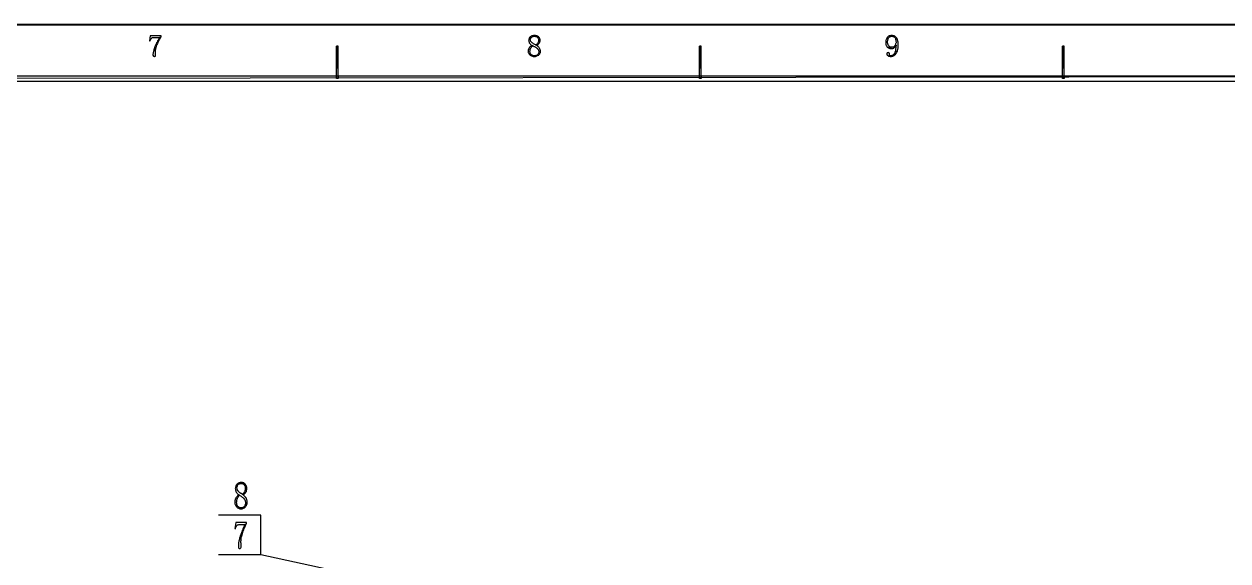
# Model space of a CAD drawing. Extents: x -15.4 to 0.8, y 0.3 to 11.8.
# Drawn here: x -7.247 to -3.113, y 9.778 to 11.624 of the extents above; entities that cross this region are included whole.
import ezdxf

# ---------------------------------------------------------------- set-up
doc = ezdxf.new("R2010")
doc.units = 0
doc.header["$MEASUREMENT"] = 0
doc.linetypes.add('AUSGEZOGEN', pattern=[0])
doc.layers.get('0').update_dxf_attribs({"linetype": 'AUSGEZOGEN'})

msp = doc.modelspace()

# ---------------------------------------------------------------- linework, layer by layer
for points in [[(0.2687, 11.6236), (-15.3829, 11.6211), (-15.3829, 11.6211), (-15.3846, 11.6236), (0.2687, 11.6236)], [(0.2662, 11.6211), (0.2687, 11.6236), (0.2687, 11.6236), (-15.3829, 11.6211), (0.2662, 11.6211)], [(-6.7763, 11.5836), (-6.8138, 11.5836), (-6.8138, 11.5836), (-6.8163, 11.5661), (-6.8163, 11.5661), (-6.8138, 11.5661), (-6.8138, 11.5661), (-6.8138, 11.5677), (-6.8138, 11.5677), (-6.8129, 11.5694), (-6.8129, 11.5694), (-6.8121, 11.5719), (-6.8121, 11.5719), (-6.8113, 11.5736), (-6.8113, 11.5736), (-6.8096, 11.5744), (-6.8096, 11.5744), (-6.8088, 11.5761), (-6.8088, 11.5761), (-6.8071, 11.5769), (-6.8071, 11.5769), (-6.8046, 11.5777), (-6.8046, 11.5777), (-6.7821, 11.5777), (-6.7821, 11.5777), (-6.7771, 11.5786), (-6.7771, 11.5786), (-6.7763, 11.5802), (-6.7763, 11.5836)], [(-6.7771, 11.5786), (-6.7821, 11.5777), (-6.7821, 11.5777), (-6.7846, 11.5727), (-6.7846, 11.5727), (-6.7854, 11.5702), (-6.7854, 11.5702), (-6.7871, 11.5686), (-6.7871, 11.5686), (-6.7888, 11.5661), (-6.7888, 11.5661), (-6.7896, 11.5636), (-6.7896, 11.5636), (-6.7904, 11.5611), (-6.7904, 11.5611), (-6.7921, 11.5594), (-6.7921, 11.5594), (-6.7929, 11.5569), (-6.7929, 11.5569), (-6.7946, 11.5536), (-6.7946, 11.5536), (-6.7954, 11.5511), (-6.7954, 11.5511), (-6.7971, 11.5477), (-6.7971, 11.5477), (-6.7979, 11.5461), (-6.7979, 11.5461), (-6.7979, 11.5444), (-6.7979, 11.5444), (-6.7988, 11.5436), (-6.7988, 11.5436), (-6.7996, 11.5419), (-6.7996, 11.5419), (-6.7996, 11.5402), (-6.7996, 11.5402), (-6.8004, 11.5394), (-6.8004, 11.5394), (-6.8004, 11.5377), (-6.8004, 11.5377), (-6.8013, 11.5369), (-6.8013, 11.5369), (-6.8013, 11.5344), (-6.8013, 11.5344), (-6.8021, 11.5319), (-6.8021, 11.5319), (-6.8029, 11.5302), (-6.8029, 11.5302), (-6.8029, 11.5277), (-6.8029, 11.5277), (-6.8038, 11.5261), (-6.8038, 11.5261), (-6.8038, 11.5219), (-6.8038, 11.5219), (-6.8046, 11.5202), (-6.8046, 11.5202), (-6.8046, 11.5169), (-6.8046, 11.5169), (-6.8029, 11.5136), (-6.8029, 11.5136), (-6.7996, 11.5119), (-6.7996, 11.5119), (-6.7979, 11.5119), (-6.7979, 11.5119), (-6.7963, 11.5127), (-6.7963, 11.5127), (-6.7963, 11.5136), (-6.7963, 11.5136), (-6.7954, 11.5152), (-6.7954, 11.5152), (-6.7954, 11.5361), (-6.7954, 11.5361), (-6.7946, 11.5377), (-6.7946, 11.5377), (-6.7946, 11.5402), (-6.7946, 11.5402), (-6.7938, 11.5419), (-6.7938, 11.5419), (-6.7938, 11.5444), (-6.7938, 11.5444), (-6.7929, 11.5461), (-6.7929, 11.5461), (-6.7921, 11.5486), (-6.7921, 11.5486), (-6.7904, 11.5536), (-6.7904, 11.5536), (-6.7896, 11.5544), (-6.7896, 11.5544), (-6.7888, 11.5561), (-6.7888, 11.5561), (-6.7879, 11.5577), (-6.7879, 11.5577), (-6.7871, 11.5594), (-6.7871, 11.5594), (-6.7863, 11.5619), (-6.7863, 11.5619), (-6.7838, 11.5669), (-6.7838, 11.5669), (-6.7829, 11.5694), (-6.7829, 11.5694), (-6.7821, 11.5711), (-6.7821, 11.5711), (-6.7804, 11.5727), (-6.7804, 11.5727), (-6.7796, 11.5744), (-6.7796, 11.5744), (-6.7788, 11.5769), (-6.7771, 11.5786)], [(-5.4938, 11.5844), (-5.4979, 11.5844), (-5.4979, 11.5844), (-5.5004, 11.5836), (-5.5004, 11.5836), (-5.5021, 11.5827), (-5.5021, 11.5827), (-5.5038, 11.5827), (-5.5038, 11.5827), (-5.5054, 11.5819), (-5.5054, 11.5819), (-5.5071, 11.5802), (-5.5071, 11.5802), (-5.5088, 11.5794), (-5.5088, 11.5794), (-5.5113, 11.5769), (-5.5113, 11.5769), (-5.5129, 11.5736), (-5.5129, 11.5736), (-5.5138, 11.5711), (-5.5138, 11.5711), (-5.5138, 11.5694), (-5.5138, 11.5694), (-5.5146, 11.5669), (-5.5146, 11.5669), (-5.5138, 11.5652), (-5.5138, 11.5652), (-5.5138, 11.5636), (-5.5138, 11.5636), (-5.5129, 11.5611), (-5.5129, 11.5611), (-5.5121, 11.5594), (-5.5121, 11.5594), (-5.5113, 11.5577), (-5.5113, 11.5577), (-5.5088, 11.5552), (-5.5088, 11.5552), (-5.5079, 11.5536), (-5.5079, 11.5536), (-5.5063, 11.5527), (-5.5063, 11.5527), (-5.5046, 11.5511), (-5.5046, 11.5511), (-5.5021, 11.5502), (-5.5021, 11.5502), (-5.5029, 11.5502), (-5.5029, 11.5502), (-5.5046, 11.5486), (-5.5046, 11.5486), (-5.4988, 11.5486), (-5.4988, 11.5486), (-5.4963, 11.5469), (-5.4963, 11.5469), (-5.4938, 11.5461), (-5.4938, 11.5461), (-5.4921, 11.5452), (-5.4921, 11.5452), (-5.4904, 11.5444), (-5.4904, 11.5444), (-5.4888, 11.5427), (-5.4888, 11.5427), (-5.4871, 11.5419), (-5.4871, 11.5419), (-5.4854, 11.5411), (-5.4854, 11.5411), (-5.4846, 11.5394), (-5.4846, 11.5394), (-5.4829, 11.5377), (-5.4829, 11.5377), (-5.4821, 11.5361), (-5.4821, 11.5361), (-5.4804, 11.5344), (-5.4804, 11.5344), (-5.4804, 11.5327), (-5.4804, 11.5327), (-5.4796, 11.5311), (-5.4796, 11.5311), (-5.4796, 11.5261), (-5.4796, 11.5261), (-5.4804, 11.5236), (-5.4804, 11.5236), (-5.4829, 11.5186), (-5.4829, 11.5186), (-5.4846, 11.5169), (-5.4846, 11.5169), (-5.4879, 11.5152), (-5.4879, 11.5152), (-5.4896, 11.5152), (-5.4896, 11.5152), (-5.4921, 11.5144), (-5.4921, 11.5144), (-5.5046, 11.5144), (-5.5046, 11.5144), (-5.5013, 11.5127), (-5.5013, 11.5127), (-5.4988, 11.5119), (-5.4988, 11.5119), (-5.4904, 11.5119), (-5.4904, 11.5119), (-5.4879, 11.5127), (-5.4879, 11.5127), (-5.4813, 11.5161), (-5.4813, 11.5161), (-5.4796, 11.5169), (-5.4796, 11.5169), (-5.4788, 11.5177), (-5.4788, 11.5177), (-5.4779, 11.5194), (-5.4779, 11.5194), (-5.4763, 11.5211), (-5.4763, 11.5211), (-5.4754, 11.5227), (-5.4754, 11.5227), (-5.4746, 11.5244), (-5.4746, 11.5244), (-5.4738, 11.5261), (-5.4738, 11.5261), (-5.4738, 11.5336), (-5.4738, 11.5336), (-5.4746, 11.5352), (-5.4746, 11.5352), (-5.4754, 11.5377), (-5.4754, 11.5377), (-5.4771, 11.5411), (-5.4771, 11.5411), (-5.4779, 11.5419), (-5.4779, 11.5419), (-5.4788, 11.5436), (-5.4788, 11.5436), (-5.4804, 11.5452), (-5.4804, 11.5452), (-5.4821, 11.5461), (-5.4821, 11.5461), (-5.4838, 11.5477), (-5.4838, 11.5477), (-5.4854, 11.5494), (-5.4854, 11.5494), (-5.4871, 11.5502), (-5.4871, 11.5502), (-5.4854, 11.5519), (-5.4854, 11.5519), (-5.4913, 11.5519), (-5.4913, 11.5519), (-5.4929, 11.5536), (-5.4929, 11.5536), (-5.4954, 11.5544), (-5.4954, 11.5544), (-5.4971, 11.5552), (-5.4971, 11.5552), (-5.4988, 11.5561), (-5.4988, 11.5561), (-5.5004, 11.5577), (-5.5004, 11.5577), (-5.5021, 11.5586), (-5.5021, 11.5586), (-5.5071, 11.5636), (-5.5071, 11.5636), (-5.5079, 11.5652), (-5.5079, 11.5652), (-5.5079, 11.5669), (-5.5079, 11.5669), (-5.5088, 11.5686), (-5.5088, 11.5686), (-5.5088, 11.5702), (-5.5088, 11.5702), (-5.5071, 11.5736), (-5.5071, 11.5736), (-5.5063, 11.5761), (-5.5063, 11.5761), (-5.5054, 11.5777), (-5.5054, 11.5777), (-5.5038, 11.5786), (-5.5038, 11.5786), (-5.5021, 11.5802), (-5.5021, 11.5802), (-5.5004, 11.5811), (-5.5004, 11.5811), (-5.4988, 11.5811), (-5.4988, 11.5811), (-5.4963, 11.5819), (-5.4963, 11.5819), (-5.4838, 11.5819), (-5.4838, 11.5819), (-5.4854, 11.5827), (-5.4854, 11.5827), (-5.4871, 11.5836), (-5.4871, 11.5836), (-5.4896, 11.5836), (-5.4896, 11.5836), (-5.4913, 11.5844), (-5.4938, 11.5844)], [(-5.4838, 11.5819), (-5.4938, 11.5819), (-5.4938, 11.5819), (-5.4921, 11.5819), (-5.4921, 11.5819), (-5.4904, 11.5811), (-5.4904, 11.5811), (-5.4879, 11.5811), (-5.4879, 11.5811), (-5.4863, 11.5802), (-5.4863, 11.5802), (-5.4846, 11.5786), (-5.4846, 11.5786), (-5.4838, 11.5769), (-5.4838, 11.5769), (-5.4821, 11.5752), (-5.4821, 11.5752), (-5.4804, 11.5719), (-5.4804, 11.5719), (-5.4804, 11.5636), (-5.4804, 11.5636), (-5.4838, 11.5569), (-5.4838, 11.5569), (-5.4879, 11.5527), (-5.4879, 11.5527), (-5.4904, 11.5519), (-5.4904, 11.5519), (-5.4854, 11.5519), (-5.4854, 11.5519), (-5.4829, 11.5527), (-5.4829, 11.5527), (-5.4813, 11.5544), (-5.4813, 11.5544), (-5.4796, 11.5552), (-5.4796, 11.5552), (-5.4788, 11.5569), (-5.4788, 11.5569), (-5.4771, 11.5586), (-5.4771, 11.5586), (-5.4771, 11.5594), (-5.4771, 11.5594), (-5.4754, 11.5611), (-5.4754, 11.5611), (-5.4754, 11.5636), (-5.4754, 11.5636), (-5.4746, 11.5652), (-5.4746, 11.5652), (-5.4746, 11.5702), (-5.4746, 11.5702), (-5.4754, 11.5727), (-5.4754, 11.5727), (-5.4771, 11.5761), (-5.4771, 11.5761), (-5.4788, 11.5777), (-5.4788, 11.5777), (-5.4796, 11.5794), (-5.4796, 11.5794), (-5.4804, 11.5794), (-5.4804, 11.5794), (-5.4821, 11.5811), (-5.4838, 11.5819)], [(-4.2671, 11.5844), (-4.2704, 11.5844), (-4.2704, 11.5844), (-4.2721, 11.5836), (-4.2721, 11.5836), (-4.2738, 11.5836), (-4.2738, 11.5836), (-4.2763, 11.5827), (-4.2763, 11.5827), (-4.2779, 11.5819), (-4.2779, 11.5819), (-4.2796, 11.5802), (-4.2796, 11.5802), (-4.2804, 11.5794), (-4.2804, 11.5794), (-4.2829, 11.5769), (-4.2829, 11.5769), (-4.2854, 11.5719), (-4.2854, 11.5719), (-4.2863, 11.5694), (-4.2863, 11.5694), (-4.2871, 11.5677), (-4.2871, 11.5677), (-4.2871, 11.5636), (-4.2871, 11.5636), (-4.2879, 11.5611), (-4.2879, 11.5611), (-4.2879, 11.5594), (-4.2879, 11.5594), (-4.2871, 11.5569), (-4.2871, 11.5569), (-4.2871, 11.5527), (-4.2871, 11.5527), (-4.2863, 11.5511), (-4.2863, 11.5511), (-4.2854, 11.5486), (-4.2854, 11.5486), (-4.2846, 11.5469), (-4.2846, 11.5469), (-4.2838, 11.5461), (-4.2838, 11.5461), (-4.2829, 11.5444), (-4.2829, 11.5444), (-4.2821, 11.5444), (-4.2821, 11.5444), (-4.2804, 11.5427), (-4.2804, 11.5427), (-4.2679, 11.5436), (-4.2679, 11.5436), (-4.2704, 11.5436), (-4.2704, 11.5436), (-4.2721, 11.5444), (-4.2721, 11.5444), (-4.2738, 11.5452), (-4.2738, 11.5452), (-4.2779, 11.5494), (-4.2779, 11.5494), (-4.2796, 11.5527), (-4.2796, 11.5527), (-4.2804, 11.5552), (-4.2804, 11.5552), (-4.2804, 11.5569), (-4.2804, 11.5569), (-4.2813, 11.5594), (-4.2813, 11.5594), (-4.2813, 11.5644), (-4.2813, 11.5644), (-4.2804, 11.5669), (-4.2804, 11.5669), (-4.2804, 11.5694), (-4.2804, 11.5694), (-4.2796, 11.5711), (-4.2796, 11.5711), (-4.2796, 11.5727), (-4.2796, 11.5727), (-4.2779, 11.5761), (-4.2779, 11.5761), (-4.2771, 11.5769), (-4.2771, 11.5769), (-4.2763, 11.5786), (-4.2763, 11.5786), (-4.2746, 11.5794), (-4.2746, 11.5794), (-4.2729, 11.5802), (-4.2729, 11.5802), (-4.2713, 11.5811), (-4.2713, 11.5811), (-4.2688, 11.5819), (-4.2688, 11.5819), (-4.2571, 11.5819), (-4.2571, 11.5819), (-4.2588, 11.5827), (-4.2588, 11.5827), (-4.2604, 11.5836), (-4.2604, 11.5836), (-4.2629, 11.5836), (-4.2629, 11.5836), (-4.2646, 11.5844), (-4.2671, 11.5844)], [(-4.2571, 11.5819), (-4.2671, 11.5819), (-4.2671, 11.5819), (-4.2654, 11.5819), (-4.2654, 11.5819), (-4.2638, 11.5811), (-4.2638, 11.5811), (-4.2613, 11.5811), (-4.2613, 11.5811), (-4.2596, 11.5802), (-4.2596, 11.5802), (-4.2579, 11.5786), (-4.2579, 11.5786), (-4.2554, 11.5761), (-4.2554, 11.5761), (-4.2546, 11.5744), (-4.2546, 11.5744), (-4.2546, 11.5727), (-4.2546, 11.5727), (-4.2538, 11.5711), (-4.2538, 11.5711), (-4.2529, 11.5686), (-4.2529, 11.5686), (-4.2529, 11.5644), (-4.2529, 11.5644), (-4.2521, 11.5619), (-4.2521, 11.5619), (-4.2521, 11.5586), (-4.2521, 11.5586), (-4.2529, 11.5569), (-4.2529, 11.5569), (-4.2538, 11.5552), (-4.2538, 11.5552), (-4.2546, 11.5527), (-4.2546, 11.5527), (-4.2554, 11.5511), (-4.2554, 11.5511), (-4.2521, 11.5511), (-4.2521, 11.5511), (-4.2521, 11.5486), (-4.2521, 11.5486), (-4.2529, 11.5461), (-4.2529, 11.5461), (-4.2529, 11.5411), (-4.2529, 11.5411), (-4.2538, 11.5386), (-4.2538, 11.5386), (-4.2538, 11.5344), (-4.2538, 11.5344), (-4.2546, 11.5319), (-4.2546, 11.5319), (-4.2546, 11.5302), (-4.2546, 11.5302), (-4.2563, 11.5269), (-4.2563, 11.5269), (-4.2563, 11.5252), (-4.2563, 11.5252), (-4.2571, 11.5236), (-4.2571, 11.5236), (-4.2579, 11.5227), (-4.2579, 11.5227), (-4.2588, 11.5211), (-4.2588, 11.5211), (-4.2621, 11.5177), (-4.2621, 11.5177), (-4.2638, 11.5169), (-4.2638, 11.5169), (-4.2654, 11.5152), (-4.2654, 11.5152), (-4.2671, 11.5152), (-4.2671, 11.5152), (-4.2688, 11.5144), (-4.2688, 11.5144), (-4.2704, 11.5144), (-4.2704, 11.5144), (-4.2788, 11.5136), (-4.2788, 11.5136), (-4.2771, 11.5127), (-4.2771, 11.5127), (-4.2746, 11.5127), (-4.2746, 11.5127), (-4.2729, 11.5119), (-4.2729, 11.5119), (-4.2679, 11.5119), (-4.2679, 11.5119), (-4.2654, 11.5127), (-4.2654, 11.5127), (-4.2638, 11.5127), (-4.2638, 11.5127), (-4.2588, 11.5152), (-4.2588, 11.5152), (-4.2554, 11.5186), (-4.2554, 11.5186), (-4.2538, 11.5194), (-4.2538, 11.5194), (-4.2529, 11.5219), (-4.2529, 11.5219), (-4.2513, 11.5236), (-4.2513, 11.5236), (-4.2504, 11.5252), (-4.2504, 11.5252), (-4.2496, 11.5269), (-4.2496, 11.5269), (-4.2479, 11.5302), (-4.2479, 11.5302), (-4.2479, 11.5327), (-4.2479, 11.5327), (-4.2471, 11.5344), (-4.2471, 11.5344), (-4.2463, 11.5361), (-4.2463, 11.5361), (-4.2463, 11.5386), (-4.2463, 11.5386), (-4.2454, 11.5402), (-4.2454, 11.5402), (-4.2454, 11.5469), (-4.2454, 11.5469), (-4.2446, 11.5494), (-4.2446, 11.5494), (-4.2446, 11.5544), (-4.2446, 11.5544), (-4.2454, 11.5569), (-4.2454, 11.5569), (-4.2454, 11.5619), (-4.2454, 11.5619), (-4.2463, 11.5636), (-4.2463, 11.5636), (-4.2463, 11.5661), (-4.2463, 11.5661), (-4.2471, 11.5677), (-4.2471, 11.5677), (-4.2479, 11.5694), (-4.2479, 11.5694), (-4.2479, 11.5711), (-4.2479, 11.5711), (-4.2504, 11.5761), (-4.2504, 11.5761), (-4.2513, 11.5761), (-4.2513, 11.5761), (-4.2521, 11.5777), (-4.2521, 11.5777), (-4.2538, 11.5794), (-4.2538, 11.5794), (-4.2554, 11.5811), (-4.2571, 11.5819)], [(-6.1688, 11.5477), (-6.1746, 11.5477), (-6.1746, 11.5477), (-6.1688, 11.4361), (-6.1688, 11.5477)], [(-6.1746, 11.5477), (-6.1688, 11.4361), (-6.1688, 11.4361), (-6.1746, 11.4361), (-6.1746, 11.5477)], [(-5.5046, 11.5486), (-5.5063, 11.5477), (-5.5063, 11.5477), (-5.5079, 11.5461), (-5.5079, 11.5461), (-5.5096, 11.5444), (-5.5096, 11.5444), (-5.5113, 11.5436), (-5.5113, 11.5436), (-5.5121, 11.5419), (-5.5121, 11.5419), (-5.5121, 11.5411), (-5.5121, 11.5411), (-5.5138, 11.5394), (-5.5138, 11.5394), (-5.5146, 11.5377), (-5.5146, 11.5377), (-5.5146, 11.5361), (-5.5146, 11.5361), (-5.5154, 11.5344), (-5.5154, 11.5344), (-5.5154, 11.5319), (-5.5154, 11.5319), (-5.5163, 11.5294), (-5.5163, 11.5294), (-5.5154, 11.5277), (-5.5154, 11.5277), (-5.5154, 11.5261), (-5.5154, 11.5261), (-5.5146, 11.5244), (-5.5146, 11.5244), (-5.5138, 11.5219), (-5.5138, 11.5219), (-5.5129, 11.5202), (-5.5129, 11.5202), (-5.5088, 11.5161), (-5.5088, 11.5161), (-5.5071, 11.5152), (-5.5071, 11.5152), (-5.5046, 11.5144), (-5.5046, 11.5144), (-5.4946, 11.5144), (-5.4946, 11.5144), (-5.4988, 11.5144), (-5.4988, 11.5144), (-5.5004, 11.5152), (-5.5004, 11.5152), (-5.5021, 11.5161), (-5.5021, 11.5161), (-5.5038, 11.5169), (-5.5038, 11.5169), (-5.5054, 11.5186), (-5.5054, 11.5186), (-5.5071, 11.5194), (-5.5071, 11.5194), (-5.5088, 11.5227), (-5.5088, 11.5227), (-5.5096, 11.5252), (-5.5096, 11.5252), (-5.5096, 11.5269), (-5.5096, 11.5269), (-5.5104, 11.5294), (-5.5104, 11.5294), (-5.5104, 11.5302), (-5.5104, 11.5302), (-5.5096, 11.5327), (-5.5096, 11.5327), (-5.5096, 11.5344), (-5.5096, 11.5344), (-5.5088, 11.5369), (-5.5088, 11.5369), (-5.5079, 11.5386), (-5.5079, 11.5386), (-5.5071, 11.5402), (-5.5071, 11.5402), (-5.5071, 11.5411), (-5.5071, 11.5411), (-5.5054, 11.5427), (-5.5054, 11.5427), (-5.5046, 11.5444), (-5.5046, 11.5444), (-5.5029, 11.5461), (-5.5029, 11.5461), (-5.5013, 11.5477), (-5.5013, 11.5477), (-5.4996, 11.5486), (-5.5046, 11.5486)], [(-4.9221, 11.5477), (-4.9279, 11.5477), (-4.9279, 11.5477), (-4.9221, 11.4361), (-4.9221, 11.5477)], [(-4.9279, 11.5477), (-4.9221, 11.4361), (-4.9221, 11.4361), (-4.9279, 11.4361), (-4.9279, 11.5477)], [(-4.2554, 11.5511), (-4.2571, 11.5494), (-4.2571, 11.5494), (-4.2571, 11.5486), (-4.2571, 11.5486), (-4.2604, 11.5452), (-4.2604, 11.5452), (-4.2621, 11.5444), (-4.2621, 11.5444), (-4.2646, 11.5436), (-4.2646, 11.5436), (-4.2679, 11.5436), (-4.2679, 11.5436), (-4.2804, 11.5427), (-4.2804, 11.5427), (-4.2788, 11.5419), (-4.2788, 11.5419), (-4.2771, 11.5411), (-4.2771, 11.5411), (-4.2754, 11.5402), (-4.2754, 11.5402), (-4.2738, 11.5394), (-4.2738, 11.5394), (-4.2638, 11.5394), (-4.2638, 11.5394), (-4.2621, 11.5402), (-4.2621, 11.5402), (-4.2604, 11.5411), (-4.2604, 11.5411), (-4.2588, 11.5427), (-4.2588, 11.5427), (-4.2571, 11.5436), (-4.2571, 11.5436), (-4.2554, 11.5452), (-4.2554, 11.5452), (-4.2546, 11.5469), (-4.2546, 11.5469), (-4.2529, 11.5486), (-4.2529, 11.5486), (-4.2521, 11.5511), (-4.2554, 11.5511)], [(-3.6754, 11.5477), (-3.6804, 11.5477), (-3.6804, 11.5477), (-3.6754, 11.4361), (-3.6754, 11.5477)], [(-3.6804, 11.5477), (-3.6754, 11.4361), (-3.6754, 11.4361), (-3.6804, 11.4361), (-3.6804, 11.5477)], [(-4.2796, 11.5261), (-4.2813, 11.5252), (-4.2813, 11.5252), (-4.2829, 11.5244), (-4.2829, 11.5244), (-4.2838, 11.5227), (-4.2838, 11.5227), (-4.2838, 11.5186), (-4.2838, 11.5186), (-4.2829, 11.5169), (-4.2829, 11.5169), (-4.2813, 11.5161), (-4.2813, 11.5161), (-4.2788, 11.5136), (-4.2788, 11.5136), (-4.2704, 11.5144), (-4.2704, 11.5144), (-4.2729, 11.5144), (-4.2729, 11.5144), (-4.2746, 11.5152), (-4.2746, 11.5152), (-4.2754, 11.5169), (-4.2754, 11.5169), (-4.2754, 11.5219), (-4.2754, 11.5219), (-4.2763, 11.5236), (-4.2763, 11.5236), (-4.2763, 11.5244), (-4.2763, 11.5244), (-4.2779, 11.5252), (-4.2796, 11.5261)], [(0.0904, 11.4452), (-14.9088, 11.4269), (-14.9088, 11.4269), (-14.9279, 11.4452), (0.0904, 11.4452)], [(0.0721, 11.4269), (0.0904, 11.4452), (0.0904, 11.4452), (-14.9088, 11.4269), (0.0721, 11.4269)], [(-6.5013, 10.0477), (-6.5054, 10.0477), (-6.5054, 10.0477), (-6.5079, 10.0469), (-6.5079, 10.0469), (-6.5096, 10.0461), (-6.5096, 10.0461), (-6.5113, 10.0452), (-6.5113, 10.0452), (-6.5129, 10.0444), (-6.5129, 10.0444), (-6.5146, 10.0427), (-6.5146, 10.0427), (-6.5163, 10.0419), (-6.5163, 10.0419), (-6.5171, 10.0402), (-6.5171, 10.0402), (-6.5188, 10.0386), (-6.5188, 10.0386), (-6.5196, 10.0361), (-6.5196, 10.0361), (-6.5204, 10.0344), (-6.5204, 10.0344), (-6.5213, 10.0319), (-6.5213, 10.0319), (-6.5213, 10.0294), (-6.5213, 10.0294), (-6.5221, 10.0269), (-6.5221, 10.0269), (-6.5213, 10.0244), (-6.5213, 10.0244), (-6.5213, 10.0219), (-6.5213, 10.0219), (-6.5204, 10.0194), (-6.5204, 10.0194), (-6.5196, 10.0169), (-6.5196, 10.0169), (-6.5188, 10.0144), (-6.5188, 10.0144), (-6.5179, 10.0136), (-6.5179, 10.0136), (-6.5163, 10.0119), (-6.5163, 10.0119), (-6.5154, 10.0102), (-6.5154, 10.0102), (-6.5121, 10.0069), (-6.5121, 10.0069), (-6.5096, 10.0052), (-6.5096, 10.0052), (-6.5104, 10.0052), (-6.5104, 10.0052), (-6.5121, 10.0036), (-6.5121, 10.0036), (-6.5071, 10.0036), (-6.5071, 10.0036), (-6.5063, 10.0027), (-6.5063, 10.0027), (-6.5038, 10.0019), (-6.5038, 10.0019), (-6.5013, 10.0002), (-6.5013, 10.0002), (-6.4996, 9.9986), (-6.4996, 9.9986), (-6.4979, 9.9977), (-6.4979, 9.9977), (-6.4963, 9.9961), (-6.4963, 9.9961), (-6.4946, 9.9952), (-6.4946, 9.9952), (-6.4929, 9.9936), (-6.4929, 9.9936), (-6.4921, 9.9919), (-6.4921, 9.9919), (-6.4904, 9.9902), (-6.4904, 9.9902), (-6.4896, 9.9877), (-6.4896, 9.9877), (-6.4879, 9.9852), (-6.4879, 9.9852), (-6.4879, 9.9836), (-6.4879, 9.9836), (-6.4871, 9.9811), (-6.4871, 9.9811), (-6.4871, 9.9744), (-6.4871, 9.9744), (-6.4888, 9.9694), (-6.4888, 9.9694), (-6.4896, 9.9677), (-6.4896, 9.9677), (-6.4904, 9.9652), (-6.4904, 9.9652), (-6.4921, 9.9644), (-6.4921, 9.9644), (-6.4938, 9.9627), (-6.4938, 9.9627), (-6.4954, 9.9619), (-6.4954, 9.9619), (-6.4971, 9.9611), (-6.4971, 9.9611), (-6.4996, 9.9602), (-6.4996, 9.9602), (-6.5121, 9.9602), (-6.5121, 9.9602), (-6.5104, 9.9594), (-6.5104, 9.9594), (-6.5088, 9.9586), (-6.5088, 9.9586), (-6.5063, 9.9577), (-6.5063, 9.9577), (-6.5046, 9.9577), (-6.5046, 9.9577), (-6.5021, 9.9569), (-6.5021, 9.9569), (-6.4996, 9.9577), (-6.4996, 9.9577), (-6.4979, 9.9577), (-6.4979, 9.9577), (-6.4954, 9.9586), (-6.4954, 9.9586), (-6.4938, 9.9594), (-6.4938, 9.9594), (-6.4921, 9.9602), (-6.4921, 9.9602), (-6.4904, 9.9611), (-6.4904, 9.9611), (-6.4871, 9.9644), (-6.4871, 9.9644), (-6.4863, 9.9644), (-6.4863, 9.9644), (-6.4854, 9.9661), (-6.4854, 9.9661), (-6.4838, 9.9686), (-6.4838, 9.9686), (-6.4829, 9.9702), (-6.4829, 9.9702), (-6.4813, 9.9752), (-6.4813, 9.9752), (-6.4813, 9.9844), (-6.4813, 9.9844), (-6.4821, 9.9869), (-6.4821, 9.9869), (-6.4821, 9.9894), (-6.4821, 9.9894), (-6.4838, 9.9919), (-6.4838, 9.9919), (-6.4846, 9.9944), (-6.4846, 9.9944), (-6.4854, 9.9952), (-6.4854, 9.9952), (-6.4863, 9.9969), (-6.4863, 9.9969), (-6.4879, 9.9986), (-6.4879, 9.9986), (-6.4946, 10.0052), (-6.4946, 10.0052), (-6.4929, 10.0069), (-6.4929, 10.0069), (-6.4979, 10.0077), (-6.4979, 10.0077), (-6.4988, 10.0077), (-6.4988, 10.0077), (-6.5004, 10.0094), (-6.5004, 10.0094), (-6.5029, 10.0102), (-6.5029, 10.0102), (-6.5046, 10.0119), (-6.5046, 10.0119), (-6.5063, 10.0127), (-6.5063, 10.0127), (-6.5096, 10.0161), (-6.5096, 10.0161), (-6.5113, 10.0169), (-6.5113, 10.0169), (-6.5113, 10.0177), (-6.5113, 10.0177), (-6.5129, 10.0194), (-6.5129, 10.0194), (-6.5146, 10.0219), (-6.5146, 10.0219), (-6.5154, 10.0244), (-6.5154, 10.0244), (-6.5154, 10.0261), (-6.5154, 10.0261), (-6.5163, 10.0286), (-6.5163, 10.0286), (-6.5163, 10.0302), (-6.5163, 10.0302), (-6.5146, 10.0352), (-6.5146, 10.0352), (-6.5138, 10.0369), (-6.5138, 10.0369), (-6.5129, 10.0394), (-6.5129, 10.0394), (-6.5096, 10.0427), (-6.5096, 10.0427), (-6.5079, 10.0436), (-6.5079, 10.0436), (-6.5063, 10.0444), (-6.5063, 10.0444), (-6.5013, 10.0444), (-6.5013, 10.0444), (-6.4913, 10.0452), (-6.4913, 10.0452), (-6.4929, 10.0461), (-6.4929, 10.0461), (-6.4946, 10.0469), (-6.4946, 10.0469), (-6.4971, 10.0477), (-6.4971, 10.0477), (-6.4988, 10.0477), (-6.5013, 10.0477)], [(-6.4913, 10.0452), (-6.5013, 10.0444), (-6.5013, 10.0444), (-6.4979, 10.0444), (-6.4979, 10.0444), (-6.4954, 10.0436), (-6.4954, 10.0436), (-6.4938, 10.0419), (-6.4938, 10.0419), (-6.4921, 10.0411), (-6.4921, 10.0411), (-6.4913, 10.0394), (-6.4913, 10.0394), (-6.4913, 10.0386), (-6.4913, 10.0386), (-6.4896, 10.0369), (-6.4896, 10.0369), (-6.4879, 10.0319), (-6.4879, 10.0319), (-6.4879, 10.0219), (-6.4879, 10.0219), (-6.4888, 10.0194), (-6.4888, 10.0194), (-6.4896, 10.0177), (-6.4896, 10.0177), (-6.4904, 10.0152), (-6.4904, 10.0152), (-6.4921, 10.0119), (-6.4921, 10.0119), (-6.4954, 10.0086), (-6.4954, 10.0086), (-6.4979, 10.0077), (-6.4979, 10.0077), (-6.4929, 10.0069), (-6.4929, 10.0069), (-6.4904, 10.0086), (-6.4904, 10.0086), (-6.4871, 10.0119), (-6.4871, 10.0119), (-6.4863, 10.0136), (-6.4863, 10.0136), (-6.4846, 10.0152), (-6.4846, 10.0152), (-6.4838, 10.0169), (-6.4838, 10.0169), (-6.4829, 10.0194), (-6.4829, 10.0194), (-6.4829, 10.0211), (-6.4829, 10.0211), (-6.4821, 10.0236), (-6.4821, 10.0236), (-6.4821, 10.0302), (-6.4821, 10.0302), (-6.4846, 10.0377), (-6.4846, 10.0377), (-6.4863, 10.0394), (-6.4863, 10.0394), (-6.4871, 10.0419), (-6.4871, 10.0419), (-6.4879, 10.0419), (-6.4879, 10.0419), (-6.4896, 10.0436), (-6.4913, 10.0452)], [(-6.5121, 10.0036), (-6.5171, 9.9986), (-6.5171, 9.9986), (-6.5188, 9.9961), (-6.5188, 9.9961), (-6.5196, 9.9944), (-6.5196, 9.9944), (-6.5213, 9.9919), (-6.5213, 9.9919), (-6.5221, 9.9902), (-6.5221, 9.9902), (-6.5221, 9.9877), (-6.5221, 9.9877), (-6.5229, 9.9852), (-6.5229, 9.9852), (-6.5229, 9.9827), (-6.5229, 9.9827), (-6.5238, 9.9794), (-6.5238, 9.9794), (-6.5229, 9.9769), (-6.5229, 9.9769), (-6.5229, 9.9744), (-6.5229, 9.9744), (-6.5221, 9.9727), (-6.5221, 9.9727), (-6.5204, 9.9677), (-6.5204, 9.9677), (-6.5188, 9.9661), (-6.5188, 9.9661), (-6.5171, 9.9644), (-6.5171, 9.9644), (-6.5163, 9.9627), (-6.5163, 9.9627), (-6.5146, 9.9611), (-6.5146, 9.9611), (-6.5121, 9.9602), (-6.5121, 9.9602), (-6.5021, 9.9602), (-6.5021, 9.9602), (-6.5038, 9.9602), (-6.5038, 9.9602), (-6.5063, 9.9611), (-6.5063, 9.9611), (-6.5079, 9.9619), (-6.5079, 9.9619), (-6.5096, 9.9627), (-6.5096, 9.9627), (-6.5113, 9.9644), (-6.5113, 9.9644), (-6.5129, 9.9652), (-6.5129, 9.9652), (-6.5146, 9.9669), (-6.5146, 9.9669), (-6.5154, 9.9694), (-6.5154, 9.9694), (-6.5163, 9.9711), (-6.5163, 9.9711), (-6.5171, 9.9736), (-6.5171, 9.9736), (-6.5171, 9.9761), (-6.5171, 9.9761), (-6.5179, 9.9794), (-6.5179, 9.9794), (-6.5179, 9.9802), (-6.5179, 9.9802), (-6.5171, 9.9836), (-6.5171, 9.9836), (-6.5171, 9.9861), (-6.5171, 9.9861), (-6.5154, 9.9911), (-6.5154, 9.9911), (-6.5146, 9.9927), (-6.5146, 9.9927), (-6.5146, 9.9936), (-6.5146, 9.9936), (-6.5129, 9.9961), (-6.5129, 9.9961), (-6.5121, 9.9977), (-6.5121, 9.9977), (-6.5104, 10.0002), (-6.5104, 10.0002), (-6.5071, 10.0036), (-6.5121, 10.0036)], [(-6.4346, 9.9352), (-6.5796, 9.9352)], [(-6.4346, 9.7986), (-6.4346, 9.9352)], [(-6.4829, 9.9102), (-6.5204, 9.9102), (-6.5204, 9.9102), (-6.5238, 9.8894), (-6.5238, 9.8894), (-6.5213, 9.8886), (-6.5213, 9.8886), (-6.5196, 9.8936), (-6.5196, 9.8936), (-6.5188, 9.8961), (-6.5188, 9.8961), (-6.5179, 9.8977), (-6.5179, 9.8977), (-6.5171, 9.8994), (-6.5171, 9.8994), (-6.5154, 9.9011), (-6.5154, 9.9011), (-6.5138, 9.9019), (-6.5138, 9.9019), (-6.5121, 9.9027), (-6.5121, 9.9027), (-6.5096, 9.9036), (-6.5096, 9.9036), (-6.4888, 9.9036), (-6.4888, 9.9036), (-6.4846, 9.9044), (-6.4846, 9.9044), (-6.4829, 9.9069), (-6.4829, 9.9102)], [(-6.4846, 9.9044), (-6.4888, 9.9036), (-6.4888, 9.9036), (-6.4904, 9.9011), (-6.4904, 9.9011), (-6.4913, 9.8977), (-6.4913, 9.8977), (-6.4929, 9.8944), (-6.4929, 9.8944), (-6.4946, 9.8911), (-6.4946, 9.8911), (-6.4954, 9.8886), (-6.4954, 9.8886), (-6.4963, 9.8852), (-6.4963, 9.8852), (-6.4979, 9.8827), (-6.4979, 9.8827), (-6.4988, 9.8802), (-6.4988, 9.8802), (-6.4996, 9.8777), (-6.4996, 9.8777), (-6.5004, 9.8752), (-6.5004, 9.8752), (-6.5013, 9.8727), (-6.5013, 9.8727), (-6.5029, 9.8702), (-6.5029, 9.8702), (-6.5029, 9.8677), (-6.5029, 9.8677), (-6.5038, 9.8661), (-6.5038, 9.8661), (-6.5046, 9.8636), (-6.5046, 9.8636), (-6.5054, 9.8619), (-6.5054, 9.8619), (-6.5063, 9.8602), (-6.5063, 9.8602), (-6.5063, 9.8586), (-6.5063, 9.8586), (-6.5071, 9.8569), (-6.5071, 9.8569), (-6.5071, 9.8552), (-6.5071, 9.8552), (-6.5079, 9.8536), (-6.5079, 9.8536), (-6.5079, 9.8527), (-6.5079, 9.8527), (-6.5088, 9.8494), (-6.5088, 9.8494), (-6.5096, 9.8461), (-6.5096, 9.8461), (-6.5096, 9.8436), (-6.5096, 9.8436), (-6.5104, 9.8411), (-6.5104, 9.8411), (-6.5104, 9.8386), (-6.5104, 9.8386), (-6.5113, 9.8361), (-6.5113, 9.8361), (-6.5113, 9.8244), (-6.5113, 9.8244), (-6.5104, 9.8227), (-6.5104, 9.8227), (-6.5071, 9.8211), (-6.5071, 9.8211), (-6.5046, 9.8211), (-6.5046, 9.8211), (-6.5029, 9.8227), (-6.5029, 9.8227), (-6.5021, 9.8252), (-6.5021, 9.8252), (-6.5021, 9.8377), (-6.5021, 9.8377), (-6.5029, 9.8411), (-6.5029, 9.8411), (-6.5029, 9.8469), (-6.5029, 9.8469), (-6.5021, 9.8486), (-6.5021, 9.8486), (-6.5021, 9.8536), (-6.5021, 9.8536), (-6.5013, 9.8561), (-6.5013, 9.8561), (-6.5013, 9.8586), (-6.5013, 9.8586), (-6.5004, 9.8611), (-6.5004, 9.8611), (-6.4996, 9.8644), (-6.4996, 9.8644), (-6.4988, 9.8669), (-6.4988, 9.8669), (-6.4979, 9.8694), (-6.4979, 9.8694), (-6.4971, 9.8727), (-6.4971, 9.8727), (-6.4971, 9.8736), (-6.4971, 9.8736), (-6.4963, 9.8761), (-6.4963, 9.8761), (-6.4954, 9.8786), (-6.4954, 9.8786), (-6.4946, 9.8811), (-6.4946, 9.8811), (-6.4938, 9.8827), (-6.4938, 9.8827), (-6.4913, 9.8902), (-6.4913, 9.8902), (-6.4896, 9.8927), (-6.4896, 9.8927), (-6.4888, 9.8952), (-6.4888, 9.8952), (-6.4879, 9.8969), (-6.4879, 9.8969), (-6.4871, 9.8994), (-6.4871, 9.8994), (-6.4854, 9.9019), (-6.4846, 9.9044)], [(-5.5454, 9.6052), (-6.4346, 9.7986), (-6.4346, 9.7986), (-6.5796, 9.7986)]]:
    msp.add_lwpolyline(points)

doc.saveas('drawing.dxf')
